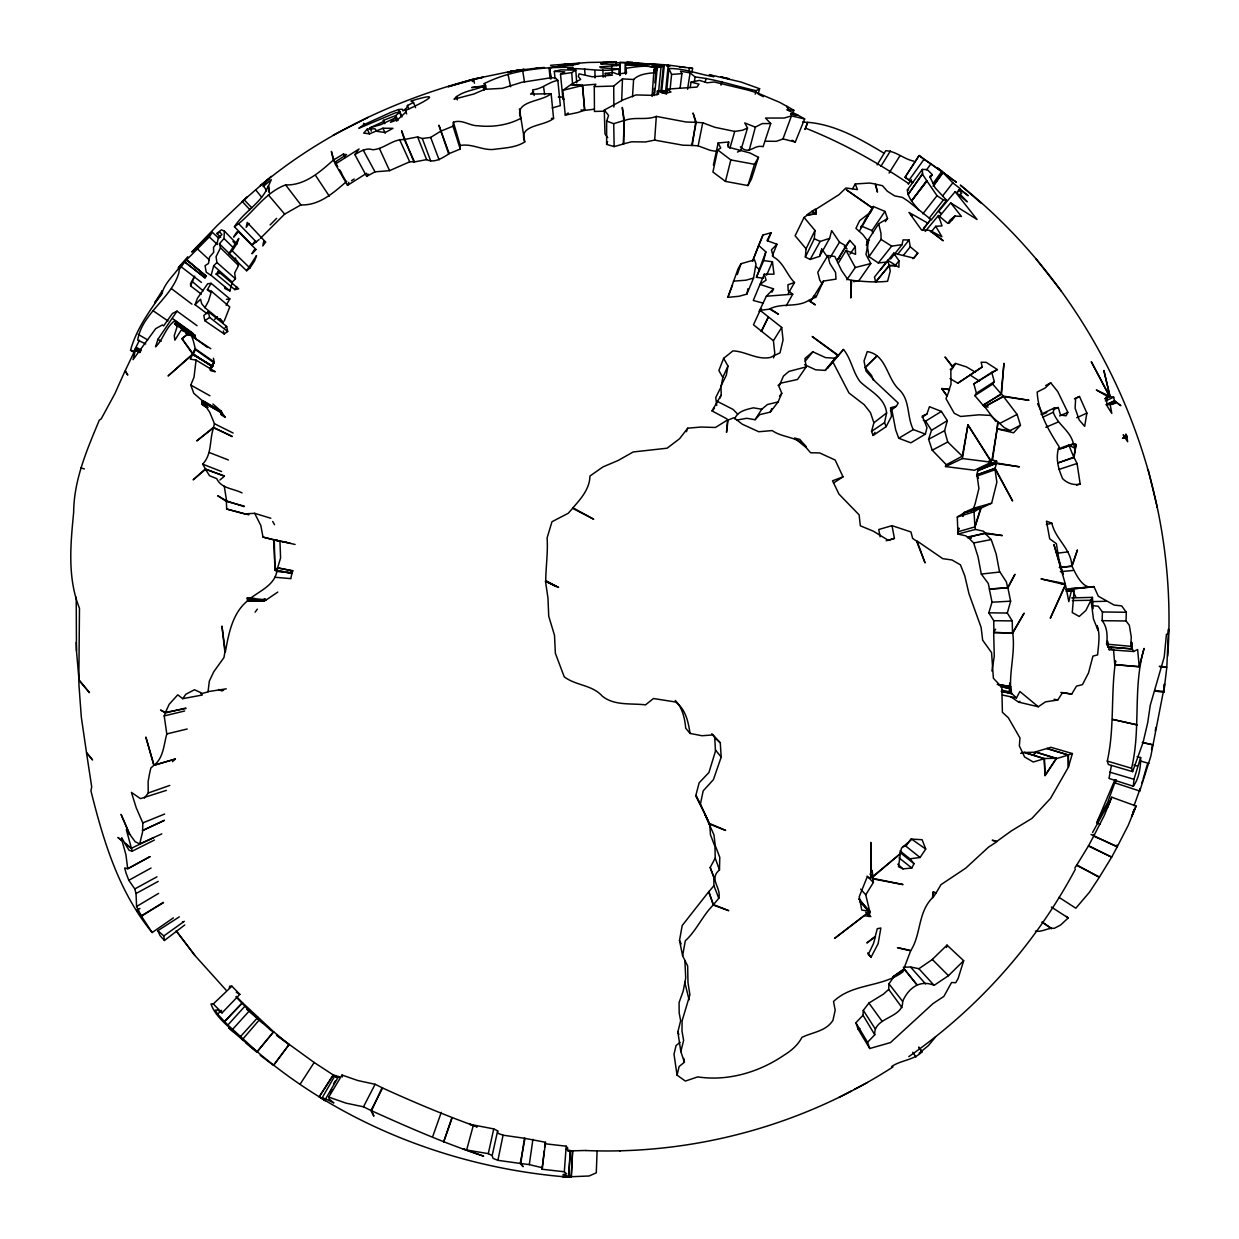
<?xml version="1.0" encoding="UTF-8"?>
<svg xmlns="http://www.w3.org/2000/svg" width="1239" height="1239" viewBox="0 0 1239 1239"><rect width="100%" height="100%" fill="white"/><g stroke="black" fill="none" stroke-linecap="round" stroke-linejoin="round"><path stroke-width="1.5" d="M717.381 151.53L710.303 150.368L698.146 145.846L691.672 145.397L696.256 122.336L693.05 113.012L695.652 122.289L692.276 145.443L682.921 145.195L654.657 140.115L645.488 141.958L631.658 141.788L623.248 143.91L624.363 120.57L622.272 107.421L623.837 120.57L623.79 143.894L614.157 146.605L606.614 144.39L606.661 121.066L608.612 115.444L604.276 110.101L623.078 99.894L636.025 94.923L652.984 95.372L658.652 94.164L657.413 90.989L665.235 93.328L670.965 91.98L667.078 89.115L666.582 92.91M1033.589 754.876L1035.541 751.872L1047.203 748.387L1068.126 755.124L1068.39 767.173L1072.401 753.56L1068.452 754.907L1068.39 767.173L1050.517 798.396L1031.948 818.39L1011.21 831.013L997.054 841.235L992.238 840.243L996.837 841.73L988.412 847.228L965.785 868.105L940.974 884.661L936.219 892.746L933.184 892.111L932.409 897.81C917.805 912.493 921.212 934.051 910.866 950.483L897.485 947.68L910.634 950.855L903.696 969.161L892.591 977.044L903.835 969.487L902.952 971.794C882.075 987.638 853.222 982.837 833.506 1001.453L835.194 1010.219L832.964 1020.286C826.041 1031.39 812.676 1032.087 801.912 1037.368C797.978 1045.004 791.473 1050.595 784.256 1055.039C759.306 1072.153 727.866 1081.523 697.758 1076.892L685.322 1081.074L677.067 1075.142L674.001 1054.203L676.06 1045.577L679.994 1042.355M1115.58 660.991C1110.64 694.088 1114.697 728.114 1107.294 761.087L1108.332 764.478L1132.616 771.649L1143.086 742.455L1147.732 722.523L1150.257 705.27L1164.226 657.026L1166.441 634.306L1168.238 633.687L1168.516 629.133L1166.828 666.985L1159.456 666.35M1113.52 649.36L1114.79 664.77L1139.214 666.582L1144.077 648.431C1132.554 687.397 1141.15 728.78 1131.563 768.257L1132.616 771.649M460.227 145.536C471.61 143.244 481.723 150.244 493.122 149.485C503.746 147.89 515.439 147.968 524.747 141.927C517.685 124.473 543.766 126.657 553.585 118.433L551.138 93.699C541.056 102.264 513.457 100.514 520.876 118.34C507.928 125.17 492.564 127.4 478.13 125.774C469.581 126.006 462.333 119.068 453.412 122.212L460.227 145.536L460.258 149.036L448.626 153.822L438.885 125.17L449.215 153.621C442.664 157.88 434.409 163.502 426.619 159.614L417.605 136.94L404.905 139.372L401.591 130.776L404.332 139.604L414.476 161.782L409.722 161.798L389.573 170.657L374.999 171.834L366.651 176.387L354.85 154.596L359.078 148.974L335.351 164.044L347.509 185.37L366.605 173.29M1137.139 756.673L1140.639 757.54C1140.747 767.375 1138.997 778.247 1133.329 786.238L1108.998 778.448L1111.429 765.532M185.85 708.011L165.437 712.936L160.528 710.055L165.468 712.363L169.185 704.294L177.766 694.816L182.722 698.672L185.804 694.274L194.477 689.751L202.437 693.422L208.044 691.842L209.329 681.125L213.743 671.786L223.949 657.584L224.894 652.148L221.951 626.067L225.328 652.07C228.688 633.841 232.266 613.32 247.444 600.946L247.366 597.91L249.782 599.242L266.153 599.537L264.31 599.072L264.279 601.147L247.893 600.869L247.366 597.91L254.893 598.422M894.248 976.317L888.936 983.812L888.688 989.403L883.484 994.112L868.911 1003.063L863.196 1010.482L863.025 1015.237L874.749 1034.782L867.579 1042.309L869.732 1048.504L890.454 1042.603L932.982 1003.605L943.886 996.373L951.567 982.496L955.703 982.728L958.119 978.531L963.663 960.705L947.014 945.125L931.991 959.729L918.904 968.712L910.588 966.993L903.324 967.241M1092.519 605.623L1098.203 606.258L1102.416 611.973L1102.137 620.677C1107.325 627.058 1107.697 636.288 1106.566 644.141L1107.991 646.866L1132.136 649.019L1130.696 646.309L1131.284 637.109L1129.318 625.246L1126.034 620.971L1126.313 612.267L1121.682 605.902L1114.109 605.05L1098.327 596.238L1093.929 586.589L1082.607 587.503M76.214 597.198L76.477 650.754L79.033 680.304M880.356 269.978L893.691 253.19L899.034 260.779L898.879 267.314L887.79 260.298L874.455 277.087L875.756 282.198L889.091 265.409L896.277 265.533L889.308 265.781L875.539 281.811M621.699 100.607L622.474 78.893L633.609 79.497C638.782 74.278 646.665 73.519 653.588 72.776L654.997 68.362L654.889 71.924L656.639 70.143C653.681 63.189 631.735 67.526 625.788 68.3L626.578 72.791L617.502 74.185L613.073 72.451L605.282 73.411L605.298 77.035M782.924 138.892L795.283 142.051L804.653 118.944L791.458 115.893L782.924 139.031L776.187 141.323L765.454 141.2M568.221 1176.477L571.458 1176.709L572.433 1150.845L586.047 1150.473M625.106 73.225L625.447 63.994L644.466 65.156C637.032 62.74 660.79 64.614 663.299 66.519L660.774 92.197M625.71 74.278L625.447 63.994M597.105 1150.83L596.284 1172.837L589.098 1175.997L571.458 1176.709M1167.711 656.066C1180.333 477.65 1100.062 296.601 960.349 185.107L981.133 203.103M1140.639 757.54L1133.964 779.285L1133.329 786.238M711.852 733.674L714.764 737.778L715.461 751.175L708.925 772.517L699.137 782.831L695.776 795.686L709.297 823.377L725.636 830.424L709.033 823.889L704.852 813.946L709.777 824.911L710.458 834.807L714.965 846.547L715.213 858.162L719.472 869.948C708.352 879.287 721.563 887.294 718.79 898.29L713.494 904.594L728.78 910.68L713.215 905.059L708.909 891.507L682.193 925.548L679.499 940.463L682.612 955.749L687.66 965.986L687.986 982.651L689.906 994.747L682.1 1020.843L681.992 1030.987L683.618 1040.435L680.831 1051.601L684.377 1062.226L679.127 1066.516L677.067 1075.142M918.703 210.258C914.32 204.017 907.691 198.147 907.366 189.877L922.343 169.402L927.252 169.604L932.317 174.668L930.179 177.626M1164.226 688.729L1164.474 683.928L1164.056 687.227M684.873 960.411L685.709 977.989L683.216 991.03L679.08 1002.537L679.158 1012.821L680.645 1020.766L677.857 1031.932L680.831 1051.601M874.749 1034.782C873.294 1016.77 903.572 1018.427 902.642 1001.391C908.357 988.149 919.942 979.321 934.113 985.346L948.485 975.682L963.663 960.705M632.51 96.843L633.609 79.497M567.663 1150.954L570.389 1151.155L568.716 1177.019L562.103 1176.461L568.562 1176.787L570.234 1150.923M564.984 1176.4L571.102 1176.709L572.774 1150.845L568.98 1150.566M652.07 96.441L654.006 69.384M654.177 73.225L654.409 69.539M654.626 72.9L654.873 69.214M655.741 73.426L655.989 69.74M654.657 140.115L656.314 116.404L686.298 122.041L695.652 122.289M568.763 1177.05L563.048 1174.479L566.75 1173.937L564.318 1171.769L566.192 1146.199L545.021 1143.752L544.602 1147.391M995.784 421.368L984.525 406.5L1003.544 396.635L1028.974 400.29L1003.404 396.093L1001.515 394.188L1003.946 363.337L1001.112 393.894L983.208 405.416L974.845 395.644L976.425 393.181L994.328 381.643L991.727 372.35L997.364 369.578L986.244 362.361L981.102 362.206L982.264 366.93L957.855 383.207L950.019 378.576M1065.943 591.142L1074.105 591.018L1072.262 612.546L1079.2 616.464L1085.844 610.502L1092.426 597.368L1071.72 597.91M838.385 263.024L846.051 250.479L855.56 254.336L855.282 246.484L849.815 240.412L845.896 245.926L839.515 242.163L831.663 230.624L829.619 238.337L819.583 256.349L810.136 259.462L805.365 257.062L806.047 248.791L814.983 230.469L804.065 217.429L807.178 215.245L816.052 213.82L815.897 209.267L839.035 194.647L845.912 187.972L857.465 189.613L855.251 183.961L869.577 183.047L875.137 183.976L877.475 192.122L875.71 184.208L882.447 185.695L887.372 191.255L894.604 195.855L902.441 197.404L907.97 201.074L930.814 219.365L922.436 230.377M805.365 257.062L814.302 238.74L814.983 230.469M166.32 790.389L140.456 798.644L131.427 792.402L136.259 807.874L142.81 822.897L142.609 831.787L139.713 843.914L135.159 841.715L129.77 834.358L121.05 814.364L129.584 834.405L126.316 829.696L132.232 851.162L154.426 840.042M1086.882 413.083L1084.683 426.324L1079.215 420.021L1075.111 408.189L1075.622 398.493L1078.441 396.929L1079.494 396.495L1086.882 413.083L1076.737 417.76M219.938 479.989L224.352 476.287L205.395 468.884L202.638 464.145C212.365 454.063 209.174 440 213.588 427.811L232.049 436.159M220.712 237.408L216.825 233.521L221.316 229.835L224.367 231.043L223.996 238.538L219.411 243.789L220.511 247.785L238.492 265.456L234.651 272.998L235.487 278.821L232.266 282.105L229.896 290.933L224.817 288.517L224.6 286.627M192.06 264.418L186.423 259.648L206.371 276.328L186.423 259.648L179.237 269.575L178.912 272.657C171.648 298.274 141.912 313.188 137.684 340.136L145.737 343.931M460.258 149.036L452.994 126.177L453.412 122.212M985.206 532.909L983.456 531.206L975.465 529.409L974.938 526.869L980.792 507.758L964.05 512.977L957.282 517.019L957.964 534.071L965.955 535.883L967.721 537.587L985.206 532.909L1002.336 535.558L985.222 533.56L967.69 536.936L973.684 542.961L978.051 556.838L981.303 574.06L988.257 583.43L989.558 589.222L1007.648 587.627L1014.973 574.307L1007.911 587.921L989.311 588.928L992.021 602.2L988.799 612.809L993.709 620.693L993.957 632.649L1012.48 632.866L1024.142 613.15L1012.743 633.206C1015.206 651.265 1009.924 668.921 1010.575 686.809L1009.553 688.636L1000.353 686.468L1009.289 688.295L1009.429 686.902L1010.575 686.809L1011.644 693.437L1016.46 697.929L1019.898 691.517L1038.313 706.757L1045.484 701.863L1057.781 700.004L1062.597 692.586L1071.704 694.103L1076.49 686.127L1082.452 684.64L1088.539 672.87L1092.937 656.097L1097.63 654.889C1098.296 645.411 1100.588 634.833 1097.073 625.695L1097.924 630.047L1093.433 618.881L1091.048 600.249L1072.416 600.574M654.269 88.372L654.161 95.558M654.812 82.858L656.252 68.191M658.482 92.848L661.007 67.169L657.274 67.495L654.75 93.173L653.077 92.863M666.365 94.21L668.89 68.517C684.609 68.3 698.486 74.294 713.71 76.694L709.266 74.634L740.876 81.975L759.615 88.712L758.144 94.025M670.16 88.945L671.584 74.433L668.89 68.517M668.239 65.047L664.367 64.722L661.796 90.524L665.668 90.834L668.239 65.047L692.57 68.362L691.982 72.017M719.472 869.948L719.782 857.357L715.259 845.602L713.958 834.854L709.033 823.889M657.026 94.753L657.413 90.989M564.318 1171.769L542.093 1169.26L544.184 1151.046M542.093 1169.26L545.501 1142.281L524.422 1138.269L520.798 1163.514L523.183 1166.704L520.21 1163.436L497.892 1160.339L493.06 1158.372L492.162 1155.615L497.629 1130.866L493.742 1128.899L469.705 1124.284L476.907 1126.84M1009.289 688.295L1010.575 686.809L1009.522 686.298L1009.723 682.968L1011.241 693.639L1009.196 691.796L1009.553 688.636M1154.733 690.464L1163.917 691.548L1164.257 688.621L1163.762 692.322L1154.609 690.959M210.258 370.538L212.519 365.97L192.587 354.571L190.31 359.14L196.072 360.1L194.012 377.245L190.791 385.05L193.764 393.29L202.329 400.724L221.487 411.456L220.743 414.182L225.111 417.388L222.122 412.897L203.893 402.845L201.802 404.162L206.665 407.724L209.747 412.308L214.455 423.707L213.495 427.331L196.753 440.914L213.588 427.811M728.671 142.005L728.176 147.116L750.091 153.017L758.469 157.338L751.423 179.113L747.938 185.571L725.45 181.39L712.921 172.035L717.675 149.919L720.742 148.03L718.155 142.965L728.671 142.005L727.804 145.753M1163.917 691.548L1166.797 667.418L1159.441 666.536M680.087 88.232L681.915 73.659L680.49 71.212L690.092 72.884L695.141 76.988C716.049 79.203 735.734 86.219 756.208 90.695L759.615 88.712M688.946 71.273L689.411 67.603M203.893 402.845L206.882 407.337L201.802 404.162L202.731 400.584L221.084 411.58L220.743 414.182L225.328 417.016M229.354 988.149L229.618 986.182L231.91 986.198L239.839 994.359L222.075 1012.867L217.692 1010.002L215.276 1010.126L217.568 1014.152L227.883 1025.009L256.814 1051.415C342.398 1124.439 452.297 1167.153 564.008 1176.771M860.656 889.122L865.751 894.837L869.701 911.3L834.606 938.372L864.342 915.652L869.344 916.488L869.701 911.3L858.89 899.127M542.574 1167.788L529.301 1164.614L532.909 1139.369M1163.762 692.322L1164.025 690.479M989.14 461.481L992.454 460.041L998.169 422.003L1004.101 427.517L1010.59 430.769L997.085 428.864L997.751 421.725L990.457 415.406L979.089 414.817L960.597 416.474L954.247 413.284L945.976 398.617L946.968 396.077L941.702 388.566L949.322 389.185L951.01 384.276L950.824 370.631L952.946 367.503L945.016 356.987L953.194 367.286L950.205 369.392M208.121 407.507L201.802 404.162L202.329 400.724M1076.521 485.069L1080.176 484.062L1077.063 463.479L1074.058 457.532L1076.056 444.507L1073.361 443.593L1062.907 448.053M687.552 89.208L690.092 72.884M690.216 87.489L691.052 82.13L699.57 80.396L707.128 82.781L714.299 82.006L747.071 89.874L757.014 92.755L779.656 102.341L786.61 106.182L788.593 109.899L793.812 110.302L792.557 113.678M1163.793 689.333L1150.783 756.379L1139.756 791.04L1115.177 782.971L1115.611 780.477L1107.728 802.222L1096.577 822.851L1099.938 824.276M991.897 671.027L994.267 656.36L993.678 632.324L995.552 629.164M235.302 260.066L235.658 257.96M988.536 461.45L992.021 459.762L997.085 428.864L1013.579 432.814L1020.471 425.225L1017.111 414.415L1003.544 396.635M922.141 417.28L926.911 413.996L929.467 406.702L941.408 411.425L947.308 420.625L931.527 430.32L928.6 439.256L932.208 450.191L946.317 464.733L962.3 456.184L967.938 424.9L991.432 462.224L974.52 470.247L945.496 466.561L945.853 464.47M945.496 466.561L962.409 458.538L967.938 424.9L989.915 459.266L992.021 459.762M1139.756 791.04L1140.19 788.562L1134.041 805.675M721.175 386.614L722.802 377.43L727.959 366.016L723.622 358.35L732.915 350.885C745.893 351.365 756.89 360.177 770.348 357.452L780.012 352.836L783.063 339.935L781.701 327.437L760.127 310.339L753.482 324.788L773.415 340.725L774.778 353.223L773.523 357.916M727.959 366.016L726.333 375.2L720.912 386.119L721.268 394.916L719.751 398.416M682.612 955.749L685.306 940.835C696.566 930.458 702.42 915.822 713.215 905.059M1057.889 463.076L1073.779 457.206L1076.056 444.507L1073.485 444.151L1059.376 449.37M694.15 82.363L695.141 76.988M705.254 82.006L705.92 78.413M767.746 240.939L771.076 232.715L762.945 235.038L758.64 245.399L765.857 251.889L763.704 260.577L756.44 277.304L763.425 278.264M520.21 1163.436L525.011 1138.347L503.065 1135.187L497.861 1133.282L497.629 1130.866M1151.527 749.518L1152.193 746.172M698.146 145.846L702.73 122.785L696.256 122.336M746.854 294.123L753.529 278.094L756.007 264.077L754.551 259.849L741.015 263.721L738.041 268.848L727.866 297.375L739.156 296.245L746.854 294.123L747.938 288.733M833.104 362.438L848.963 392.964L864.28 404.766L870.49 412.711L873.882 422.778L871.544 431.373L873.154 435.416L886.148 426.665L884.538 422.623L886.628 412.943C884.847 397.487 870.212 391.307 860.269 381.844C852.633 372.041 851.456 359.093 843.48 349.46L827.621 368.045L843.48 349.46M1073.361 443.593C1070.45 430.46 1057.285 424.59 1053.289 412.231L1054.141 408.08L1058.292 407.523L1060.538 415.08L1066.082 415.777L1067.832 412.355L1057.75 391.601L1050.749 382.805L1045.67 385.577M229.896 290.933L211.141 275.352L213.681 265.796L216.902 262.513L216.066 256.705L220.511 247.785M291.01 577.653L291.97 572.976L287.169 572.108M497.892 1160.339L503.065 1135.187M947.308 420.625L944.598 430.707L947.742 441.998L962.3 456.184M1155.228 730.886L1155.956 727.386M713.401 165.066L718.155 142.965M890.593 259.013L902.038 244.656L903.076 239.87L909.07 239.994L910.262 246.793L917.82 253.128L914.01 258.161L893.691 253.19M721.005 85.15L721.795 81.588M872.86 233.226L871.946 230.547L861.384 226.071L860.764 227.589L872.705 208.013L846.283 189.722L872.519 208.183L870.986 211.884L859.587 220.712L855.932 228.348L862.933 234.682L868.431 241.915L865.953 254.351L870.785 263.566L859.092 280.417L853.779 281.702M492.162 1155.615L488.29 1153.648L493.742 1128.899M888.301 261.878L878.312 262.947L868.973 256.69L867.021 243.851M996.667 461.171L978.407 469.023L978.005 470.805L996.264 462.952L996.667 461.171L992.454 460.041M1071.363 590.941L1068.823 601.612L1065.555 585.087L1050.285 618.292L1065.308 584.746L1041.008 578.907L1065.23 583.677L1053.94 544.602L1063.062 574.447L1058.911 559.378L1056.387 543.704L1049.696 538.826L1046.459 521.139L1051.896 523.261C1055.334 539.213 1071.301 548.923 1071.812 566.006L1059.438 567.57M946.457 947.525L947.014 945.125M869.701 911.3L869.282 913.035L869.701 911.3L861.755 910.076L859.246 896.742L867.068 877.243L870.738 877.878L870.816 842.381L871.249 871.606L872.086 870.336L872.876 876.407L900.381 853.625L901.45 848.188L912.059 839.128L922.095 839.717L925.719 849.056L920.081 857.496L909.906 858.797L899.994 850.883M891.631 408.808L895.72 430.01L898.755 438.25L910.82 442.819L925.378 434.13L926.973 427.625L922.265 416.056L926.911 413.996M725.45 181.39L730.824 159.939L717.675 149.919M1114.79 664.77L1115.689 661.239M978.5 478.3L976.688 474.971L977.927 470.201L996.357 463.541L1019.387 466.809L996.264 462.952M962.61 516.183L963.679 512.714L973.591 508.253L975.124 503.855L978.918 488.491L976.936 474.785L994.871 468.512L1012.604 500.99L995.118 468.311L996.357 463.541M1147.19 764.757L1143.132 779.037M749.208 150.306L755.341 127.137L762.217 123.59L770.735 123.559L763.1 146.698C753.513 144.173 749.75 155.618 740.38 146.806M819.583 256.349L821.209 250.185M477.015 1126.809C444.77 1115.27 413.268 1101.967 382.046 1087.749L371.53 1110.748C408.405 1127.366 445.173 1143.52 483.597 1156.157L463.045 1148.816L466.638 1150.009L473.298 1125.477M1007.911 587.921L1010.621 601.178L1007.322 613.042L1012.248 620.909L1012.48 632.866M963.679 512.714L981.164 508.036L991.634 503.204L996.868 482.219L994.871 468.512M277.056 570.916L277.877 568.082L292.605 570.652L291.8 573.471L274.996 570.25L273.757 539.91L263.009 537.091L260.794 525.429L254.645 513.318L244.61 513.875L226.66 509.028L226.396 501.408L217.723 495.739L226.613 500.928L244.083 506.627M729.895 148.169L734.712 131.427L742.579 130.234L747.52 128.004L744.747 122.94L755.341 127.137M190.651 285.946L194.631 276.142L190.512 283.607L190.651 285.946L201.353 294.154M755.201 94.179L756.208 90.695M140.58 351.164L135.856 348.407L133.038 359.651L155.742 328.614L162.417 324.928L163.625 325.919L172.407 313.498L177.022 311.159L197.078 325.687M737.453 152.072L740.752 150.569L747.52 128.004M277.877 568.082L274.996 570.25L277.66 567.694L280.587 557.984L279.937 541.118L274.268 539.817L274.996 570.25L276.886 571.411L291.97 572.976M747.938 185.571L754.474 164.291L758.469 157.338M957.824 531.825L958.893 528.341L957.824 531.825L974.938 526.869L981.164 508.036M276.886 571.411C274.253 585.397 259.865 590.802 249.937 598.685L247.366 597.91M218.978 238.461L212.21 232.173L209.314 236.974L186.64 259.787M756.44 277.304L765.857 251.889M135.856 348.407L125.263 370.585L127.787 375.061L125 371.034L114.933 393.568L101.242 418.813L99.321 420.129C87.055 449.633 73.86 479.772 73.659 512.327C70.561 544.293 67.262 577.777 79.482 608.287L78.847 679.607L89.471 692.678L78.831 680.18L79.017 685.926L81.325 717.211L86.451 752.305L92.538 759.941L86.513 752.863L91.717 786.951L90.912 790.73C103.41 840.94 118.665 891.786 152.149 932.549L173.367 917.882M545.021 1143.752L545.501 1142.281M962.92 516.4L964.05 512.977M1093.929 586.589C1082.762 590.275 1075.808 573.843 1072.045 566.3L1077.45 549.946L1071.812 566.006M732.497 285.094L727.866 297.375M165.437 712.936L164.198 715.925L166.8 733.922C163.796 744.67 163.594 757.741 154.07 765.253L145.846 737.066L153.806 765.33L150.848 768.025L149.687 773.028L148.138 781.422L148.215 793.022L144.344 798.133M210.258 292.094L207.378 289.694L211.466 291.289L208.477 301.154L204.946 307.737L223.361 322.636L220.093 318.578M737.313 274.547L741.015 263.721M451.848 1117.888L443.639 1142.002L452.096 1117.934M1115.177 782.971L1116.277 779.796M606.614 144.39L607.59 141.571M177.022 311.159L157.957 339.223L155.556 346.843C163.517 339.269 165.515 327.39 174.9 320.622L194.957 335.15L195.282 337.364L174.56 323.844L175.706 322.682L174.9 320.622M432.86 1136.163L441.285 1112.359M207.13 313.73L195.081 304.701L197.481 298.196L207.687 283.762L211.095 283.313L229.85 298.893L226.133 305.274M133.704 352.108L130.544 350.281C136.244 329.202 149.516 310.989 162.061 293.333C164.772 282.275 175.024 274.655 180.677 265.131L178.292 267.701L187.786 256.736M1141.831 782.785L1142.575 780.88M130.544 350.281L133.982 351.21L139.434 340.245M1111.739 797.204L1104.336 815.37L1093.665 836.201L1117.377 846.5L1128.171 825.437L1136.086 806.062L1111.739 797.204L1107.418 807.518L1110.144 800.673L1092.566 832.5M752.553 261.119L758.64 245.399M752.491 261.336L762.945 235.038M686.391 431.699L687.738 428.198L701.057 427.037L715.476 427.47L727.541 419.913L726.519 432.38L728.067 420.006L733.968 417.744L742.316 424.218L758.764 431.745L772.176 430.583C783.094 438.172 797.405 436.236 806.434 447.078L799.759 439.38L794.462 438.033L806.109 447.542L810.585 452.746L819.691 452.947L835.163 460.025L843.016 476.829L833.568 482.962M723.622 358.35L718.868 370.507L722.802 377.43M213.433 358.241L214.161 361.958L212.039 366.729L214.161 361.958L195.158 348.717L193.299 353.425L195.53 349.692L193.454 341.345L191.518 335.506L188.22 333.833L181.978 338.696L192.618 354.06L212.566 366.341L192.618 354.06L168.07 375.975L192.587 354.571M415.545 107.669L413.563 102.512L407.461 105.454L406.655 107.963L402.985 110.86L402.272 109.218L398.555 109.543L391.013 112.284L364.018 124.643L363.739 123.265L363.492 124.891L358.845 128.298L395.349 112.888L399.996 111.866L401.963 116.946M214.161 361.958L212.225 366.806L192.959 353.611L181.978 338.696L188.251 333.415L207.471 347.431M1132.88 812.319L1134.707 808.742L1131.579 816.718L1136.086 806.062M772.331 255.776L776.992 244.269L767.018 240.629L771.076 232.715M872.705 208.013L873.325 206.479L884.987 211.42L887.558 218.56L885.312 221.626M763.704 260.577L772.439 261.785L774.019 274.129L764.262 274.222L753.281 300.458L763.286 303.168M859.401 231.12L872.519 208.183M736.926 420.052L746.823 418.286L755.078 419.727L759.662 414.647L770.255 412.122L771.727 408.638M770.255 412.122L778.092 401.963L781.794 393.243L778.959 386.429L783.42 376.145L788.887 371.421L806.186 366.899L804.916 358.505L812.815 351.783L825.546 357.622L835.086 358.195L837.734 355.469L812.195 336.497L837.998 355.066M335.351 164.044L336.667 160.993L346.564 154.643L343.28 154.147L333.849 159.785L337.643 166.522M347.509 185.37L348.825 182.334M555.026 78.723L554.329 71.413L560.895 69.849L575.794 70.143L571.721 72.605L560.508 74.294L563.002 99.523L564.365 99.321M766.616 275.166L772.439 261.785M195.158 348.717L192.959 353.611M714.485 879.194L710.179 867.486L715.213 858.162M726.999 418.921L711.976 410.883L721.268 394.916M764.262 274.222L766.105 280.122L759.956 284.412L773.523 288.842L766.352 296.229L759.151 311.438L761.551 308.96M771.928 292.218L773.523 288.842M1097.336 821.256L1114.976 779.594M761.443 331.402L768.18 317.354L761.288 331.371M163.486 902.751L141.246 915.807L136.584 906.468L136.027 893.52L134.788 888.936L128.81 880.294L126.068 873.108L124.674 867.966L127.71 868.756L149.95 856.722M804.065 217.429L795.128 235.751L806.047 248.791M720.401 388.163L715.755 397.533L716.731 405.401M1117.377 846.5L1117.005 845.044L1117.144 846.996L1111.677 857.14L1099.504 876.98L1076.583 865.318L1088.415 846.02L1093.898 835.721L1093.572 834.42L1093.665 836.201M870.552 876.391L873.077 878.916L903.045 884.569L873.294 878.436L873.108 876.763L900.381 853.625L898.507 866.711L903.014 868.88L911.796 868.028L914.026 863.66L909.906 858.797M375.107 1084.28L357.854 1080.547L342.026 1075.049L328.738 1097.088L345.944 1103.113L363.476 1106.814L375.107 1084.28L382.619 1087.981L370.972 1110.516L373.884 1116.169L371.53 1110.748M871.063 957.205L878.141 943.638L880.852 927.996L877.274 928.692L875.292 936.312L866.897 942.956L875.462 936.576L873.48 943.607L868.291 954.386L871.063 957.205L867.687 952.961M886.148 426.665L891.538 416.273L890.547 407.739L896.37 406.206L898.213 403.062L875.586 381.844L865.999 371.019L864.017 361.029L867.269 351.582C886.179 354.679 886.706 377.245 898.229 388.736C910.572 399.438 906.483 416.242 913.298 429.561L925.378 434.13M224.244 320.994L229.773 306.978L211.466 291.289M810.956 300.876L823.424 281.083L836.031 279.116L835.535 272.363L829.789 263.303L827.853 255.513L834.838 256.504L841.56 270.52L847.755 279.441L851.023 280.107L850.744 297.964L851.58 280.293C863.537 281.547 875.601 282.647 887.589 281.268L890.237 271.217L889.308 265.781M823.424 281.083L816.083 297.159L808.757 300.21L815.37 304.871L808.494 300.566C796.662 307.799 782.072 302.734 770.1 308.743L778.464 314.241L769.822 309.115L760.127 310.339M877.104 164.88L885.73 150.724C895.828 151.05 903.881 159.165 913.855 161.163M810.136 259.462L820.187 241.45L829.619 238.337M675.27 700.438C682.426 707.717 684.811 718.326 685.709 728.222L690.015 733.426L701.94 735.734L713.091 734.928L720.262 742.765L721.206 757.044L713.432 779.625L703.194 790.854L700.438 803.925L709.297 823.377M852.618 188.638L855.251 183.961M786.238 305.77L792.743 294.17L788.174 290.654L787.911 284.784L794.509 282.523C786.579 274.64 783.714 262.529 773.244 256.783L771.463 249.813L776.992 244.269M788.267 293.473L794.509 282.523M1075.328 869.313C1035.587 943.731 978.113 1008.469 908.822 1056.604M336.342 1076.505L337.504 1077.589L333.245 1074.987L319.275 1096.794L325.191 1100.619L322.125 1097.893L335.072 1075.467L339.625 1077.016M322.125 1097.893L325.656 1098.869L338.603 1076.443M207.378 289.694L211.095 283.313M366.651 176.387L368.076 173.987M865.751 894.837L873.387 882.4L873.077 878.916M329.915 1092.659L331.804 1089.468M873.154 435.416L874.982 432.349M619.5 74.541L619.903 64.629L600.652 63.839L606.676 62.957L602.82 62.585L616.232 61.965L616.341 65.667M827.853 255.513L817.786 272.27L819.722 280.045L822.464 284.335M829.944 257.851L839.515 242.163M837.285 260.051L845.896 245.926M864.373 221.162L873.325 206.479M837.332 260.422L849.815 240.412M880.96 166.227L890.454 150.895M251.92 253.654L254.274 249.875L255.977 249.504L238.477 231.693L236.773 232.065L233.629 237.098L238.477 231.693M773.415 340.725L781.701 327.437M1074.802 868.105L1076.83 864.868L1099.241 877.429L1089.484 892.204L1075.824 908.218L1058.989 897.33M889.075 173.057L899.746 156.114M734.696 418.875C737.732 411.054 746.265 409.505 753.482 407.817L761.737 409.257L767.483 404.487L778.092 401.963M755.078 419.727L761.737 409.257M974.845 395.644L992.733 384.121L994.328 381.643M333.508 1083.815L335.506 1080.702M300.101 1084.249L314.164 1062.473L276.483 1035.154L289.028 1044.585L273.54 1065.339L260.252 1055.334M946.581 175.984L956.462 182.179L919.106 155.525L905.043 177.285L912.384 182.582M314.164 1062.473L333.291 1075.003L319.228 1096.778L325.191 1100.619M1056.278 758.253L1044.462 758.531L1023.925 752.491L1035.727 752.212L1056.278 758.253L1045.05 775.568L1044.105 758.748L1024.281 752.274L1020.673 753.374M228.89 253.592L232.22 250.867L236.928 243.649L238.786 238.446L228.89 253.592L246.607 270.752L249.937 268.011L254.645 260.794L256.504 255.59L246.607 270.752M887.558 218.56L878.699 223.763L866.65 242.271L869.437 240.118M216.113 274.067L218.451 271.527L220.403 273.184L216.113 274.067L234.868 289.647L238.709 288.857L217.987 271.217M234.868 289.647L236.742 286.813M953.194 367.286L955.734 363.461L966.497 366.914L975.263 372.118M605.05 111.154L594.441 111.448L594.286 86.622L595.866 84.237L582.671 85.367L571.102 84.5L580.673 79.42L578.257 76.431L579.078 73.844L592.288 76.787L612.391 75.176L605.282 73.411M266.633 190.868L263.102 185.122L269.157 178.633L260.376 185.711C321.954 134.215 396.341 99.368 473.716 79.079L483.148 77.252L473.654 79.621L472.353 81.557L473.081 79.761L448.162 86.73L473.716 79.079L512.729 70.979L536.859 68.13M1033.744 755.155L1035.727 752.212M1068.126 755.124L1056.464 758.609L1045.05 775.568L1044.462 758.531M919.106 155.525L905.043 177.285L908.915 179.779M871.946 230.547L884.987 211.42M806.186 366.899L797.529 379.475L780.787 383.145L778.061 385.499M846.795 279.782L855.297 267.516L870.785 263.566M922.559 173.801L908.079 194.554L922.559 173.801L922.343 169.402M849.969 254.134L855.282 246.484M908.311 184.255L911.455 179.763M866.231 245.059L868.431 241.915M868.973 256.69L881.068 239.406L880.96 233.242L878.699 223.763M204.962 277.97L184.843 261.878L186.423 259.648M926.586 169.851L930.892 163.827L950.747 178.091L942.956 172.515L933.277 186.067L942.956 172.515L952.837 182.845L960.225 188.653L956.818 193.005M933.075 183.558L941.671 171.493M908.868 180.414L923.953 159.413L919.601 155.851M249.024 223.469L246.22 227.31L247.211 222.416L265.595 242.085L262.792 245.942L263.783 241.032L265.595 242.085M273.509 1065.323L289.074 1044.601L273.587 1031.715L257.17 1051.725L273.695 1031.793L242.441 1002.707L224.631 1021.463L242.534 1002.769L236.339 996.404M259.075 239.545L252.106 245.074L234.434 226.783C243.804 211.575 261.971 202.902 268.197 185.912L269.359 192.649L268.677 185.54L271.31 179.624L263.102 186.609M252.106 245.074L254.893 241.357M255.095 612.159L257.371 609.154M911.532 200.981L926.772 180.755L922.343 173.987M902.519 846.624L905.91 846.191L911.083 838.757L925.719 849.056M779.548 396.155L781.794 393.243M687.738 428.198L679.561 438.73L667.093 448.208L633.191 451.972L618.153 460.474L602.944 466.917L589.934 476.039C589.795 488.739 580.905 498.759 572.914 507.804L593.698 519.218L572.635 508.315L568.283 513.24L551.975 521.743L547.096 537.958C548.087 552.191 545.872 566.579 545.733 580.735L555.862 586.543M926.973 181.08L911.532 200.919L926.772 180.755L937.025 195.7L943.39 199.99L946.627 200.331L931.248 220.015M922.838 213.867L937.025 195.7M929.204 218.157L943.39 199.99M942.616 195.917L952.837 182.845M957.422 192.045L960.225 188.653M878.312 262.947L891.662 246.143L902.038 244.656M894.589 266.37L899.034 260.779M897.625 254.336L909.07 239.994M903.386 255.404L910.262 246.793M805.164 361.277L812.815 351.783M804.56 364.715L815.696 369.811L825.251 370.399L835.086 358.195M837.734 355.469L825.251 370.399M923.938 227.852L930.814 219.365M931.17 231.956L935.755 226.303L942.012 225.885L938.434 215.509L925.192 231.445M951.537 220.418L955.099 216.051L961.418 216.438L950.669 202.871L938.496 217.615M712.177 410.961L714.454 408.173M935.569 1036.919L928.383 1045.623L919.369 1053.026M483.984 89.951L483.148 86.42C473.546 90.617 461.249 90.989 454.032 99.197L473.902 93.994L484.712 89.316L502.43 88.325L521.604 82.363L551.494 77.67L555.676 78.15L557.844 80.411L560.338 105.64L552.191 107.917M949.074 223.299L955.099 216.051L950.251 219.892L947.881 223.438L938.434 215.509M194.817 337.597L195.328 336.977L175.644 323.069L174.56 323.844L195.328 336.977L196.273 339.486M710.179 867.486L713.834 876.964L713.927 885.684L708.631 891.987L713.494 904.594M940.602 213.418L938.651 211.265L955.161 191.689L967.241 201.787L960.086 194.229L961.619 193.377L958.924 189.908L959.683 189.164L968.217 195.731L959.698 189.087M276.607 218.358L270.117 224.925M242.829 1039.072L259.694 1019.449M622.474 78.893L613.723 86.064L594.286 86.622M184.843 261.878L186.253 260.236M912.911 258.719L917.82 253.128M252.338 253.561L255.977 249.504M227.883 1025.009L245.245 1005.851M232.498 1029.47L249.875 1010.312M240.583 1036.47L257.944 1017.312M869.732 1048.504L858.008 1028.959L855.87 1022.764L863.025 1015.237M613.584 62.569L607.218 62.167L614.172 61.965M291.8 573.471L290.638 572.635L292.605 570.652M367.333 129.042L363.724 133.131L369.594 133.827L382.928 128.221L392.995 128.329L385.19 132.542L376.842 131.319L374.983 128.794L367.333 129.042L369.532 134.029M195.081 304.701L200.563 299.249L201.678 303.679L204.946 307.737M865.302 367.487L877.135 355.717L865.085 367.58L871.544 375.448L873.449 380.358M214.657 319.368L217.383 316.673M234.434 226.783C252.617 214.208 264.062 192.85 285.62 184.921C304.732 185.618 319.956 172.02 333.306 160.11L331.386 151.437L333.849 159.785M1051.4 907.072L1068.235 917.944L1060.538 925.068L1054.327 928.305C1047.776 927.593 1042.092 932.425 1035.417 931.093M194.089 335.97L194.957 335.15M346.719 181.343C333.787 192.634 319.275 205.705 300.907 204.9L284.66 214.115L260.345 238.399M243.138 1040.528C232.483 1028.943 215.834 1018.675 211.002 1003.915L213.294 1003.931L231.91 986.198M217.568 1014.152L221.595 1010.343M249.798 209.623L242.255 201.477L271.171 176.403M242.255 201.477L247.289 197.016L217.243 225.483L191.782 252.028L212.21 232.173M396.697 121.221L395.226 117.906L390.486 122.336L397.951 119.471L406.082 111.882L405.354 110.519C417.435 105.346 449.881 89.177 410.883 101.056L413.563 102.512M222.122 412.897L220.743 414.182L222.184 413.361L221.084 411.58M1050.749 382.805L1045.081 388.039L1037.213 392.035C1038.065 412.169 1048.457 430.212 1059.144 446.768C1055.117 457.33 1058.245 468.667 1062.613 478.626C1067.135 483.256 1073.779 485.595 1080.176 484.062M371.375 131.164L369.903 127.834L383.687 121.453L383.347 120.369L395.83 115.537L399.996 111.866M172.469 761.706L175.411 758.996L153.806 765.33M1126.886 436.655L1127.66 441.765L1123.184 434.889L1126.127 437.073L1125.91 434.022L1126.886 436.655L1123.417 437.77M209.716 368.479L212.519 365.97M205.395 468.884L193.145 479.834L205.535 469.349L224.213 475.807M201.802 404.162L203.831 402.365L222.184 413.361M922.11 1051.57L918.626 1047.079L921.955 1051.865C913.793 1060.274 901.016 1060.026 891.569 1066.578M209.716 368.866L212.535 366.419M208.229 311.562L203.8 315.542L204.884 320.762L224.151 333.957L227.682 331.525L226.66 326.461L208.229 311.562L209.639 317.401L227.682 331.525M247.893 600.869L249.782 599.242M249.937 598.685L265.998 600.094L277.768 592.087M225.033 327.762L226.66 326.461M534.179 95.496L532.6 89.828C542.124 89.1 548.536 81.975 557.844 80.411M890.469 410.806L896.37 406.206M533.637 91.717L530.555 94.102L551.138 93.699M873.882 422.778L886.628 412.943M179.314 916.86L157.833 930.706L160.001 935.569L164.431 940.478L184.781 924.96M290.638 572.635L292.822 571.04L277.66 567.694M209.639 317.401L204.884 320.762M957.855 383.207L982.264 366.93M562.8 90.37L570.807 84.67L582.376 85.522L584.823 110.256L577.312 112.641L565.263 115.103L562.8 90.37L582.376 85.522M565.263 115.103L568.221 112.966M164.431 940.478L163.796 935.941L184.332 921.289M952.729 365.582L955.734 363.461M871.544 431.373L884.538 422.623M1010.652 696.69L1018.644 702.141L1019.883 701.336M417.605 136.94L422.282 138.505L430.661 137.421L440.774 131.179M976.425 393.181L973.839 383.889L991.727 372.35M973.839 383.889L997.364 369.578M139.961 908.466L136.817 910.402L141.478 916.225L163.254 902.333M560.508 74.294L564.752 71.877L554.329 71.413M892.994 1066.918C802.407 1125.477 693.53 1154.965 585.768 1150.535M932.317 174.668L929.761 176.418L935.073 187.739L946.627 200.331M351.427 180.724L354.199 179.005M923.287 420.176L925.626 421.136L941.408 411.425M898.755 438.25L913.298 429.561M957.282 517.019L974.009 511.8L980.792 507.758M136.584 906.468L158.623 893.396M1001.515 394.188L982.79 405.122L984.68 407.027L1003.404 396.093M354.85 154.596C360.162 151.483 366.388 147.426 372.784 149.749C384.105 149.083 392.825 138.814 404.332 139.604M149.904 856.629L127.71 868.756L125.944 854.802L122.165 841.126L117.922 837.471L122.041 840.615L121.701 837.796L124.52 842.644L131.241 848.328L153.559 837.703M134.788 888.936L156.966 876.809M136.027 893.52L158.22 881.394M128.81 880.294L151.065 868.028M843.016 476.829L832.546 480.794L838.958 494.082L859.123 514.866L860.331 525.801L873.464 531.237L888.44 540.405L894.419 538.376L892.003 525.661L878.761 529.502L880.139 536.766M928.6 439.256L944.598 430.707M932.208 450.191L947.742 441.998M838.88 1097.475L851.193 1091.063M854.399 1089.313L867.517 1082.468M368.076 117.349L333.183 135.175M999.687 423.459L1017.111 414.415M1009.382 430.986L1020.471 425.225M619.082 74.464L619.066 68.95C601.875 72.466 585.071 67.882 567.834 68.703L573.068 67.386C542.697 66.86 511.722 69.88 484.201 83.586L485.456 88.96M1105.002 398.679L1109.881 396.248L1103.872 370.538L1110.113 396.588L1113.66 397.192L1114.511 400.739L1120.861 405.695L1114.713 401.281L1106.272 404.704M1107.991 646.866L1107.418 641.028L1109.153 649.701L1111.848 648.369M1109.153 649.701L1133.577 651.513L1137.634 649.499L1139.214 666.582M1106.257 397.936L1109.881 396.248M919.307 1053.165L921.955 1051.865M1043.176 417.047L1053.289 412.231M1040.992 414.275L1054.141 408.08M164.276 820.357L142.392 830.626L164.384 820.419M395.226 117.906L380.993 124.566L369.903 127.834M1074.43 398.834L1079.494 396.495M1105.126 398.881L1110.113 396.588M1105.358 401.018L1113.66 397.192M1106.21 404.549L1114.511 400.739M139.713 843.914L161.782 833.893M1041.875 414.709L1046.8 412.541M1053.367 409.675L1058.292 407.523M1059.624 415.948L1067.832 412.355M1106.458 405.168L1115.054 403.155L1114.713 401.281M223.609 690.2L221.874 690.944L218.683 689.473M1045.84 427.285L1058.06 422.081M216.825 233.521L219.984 232.22L221.92 234.667L218.405 237.501L217.336 242.41L213.526 247.382L213.681 252.338L209.53 257.108L208.493 263.458L205.055 265.657L206.216 272.208L211.141 275.352M441.363 130.962L452.994 126.177M606.661 121.066L613.723 123.668L623.837 120.57M1111.677 404.518L1115.054 403.155M142.81 822.897L164.663 814.023M1066.949 589.392L1066.098 589.733L1088.26 587.286L1065.974 589.392M1058.23 448.967L1068.808 445.049L1075.111 448.363L1073.485 444.151M976.688 474.971L995.118 468.311M148.215 793.022L169.774 785.418M976.533 476.225L994.468 469.953M1122.457 438.234L1125.864 437.073M1057.75 462.921L1074.058 457.532M1058.927 469.457L1077.063 463.479M1123.85 437.382L1127.335 436.252M1123.355 437.863L1126.809 436.763M1044.105 758.748L1033.264 762.016L1024.622 756.983L1019.356 745.94L1019.96 737.964L1008.314 717.753L1002.397 712.301L1001.824 687.258L993.384 678.229L991.572 652.628L982.666 640.176L981.118 627.414L968.991 593.76L964.794 575.872L960.426 564.829L951.955 559.966L942.786 558.681L916.937 540.901L925.053 562.893L916.535 541.087L912.647 538.423L910.959 531.949L892.003 525.661M483.148 86.42L471.687 87.566L485.595 85.615L486.354 89.193M791.458 115.893L784.148 118.03L765.516 118.061L770.735 123.559M154.07 765.253L175.148 759.073M886.133 540.777L894.419 538.376M973.591 508.253L991.634 503.204M753.529 278.094L745.847 280.215L733.395 281.145M957.964 534.071L975.465 529.409M624.363 120.57C634.693 116.435 645.953 120.555 656.314 116.404M566.966 1148.398L567.88 1148.181L566.192 1146.199M426.619 159.614L413.919 162.03L404.905 139.372M164.198 715.925L184.611 711M166.8 733.922L187.213 728.997M619.454 65.357L599.753 66.86L600.992 67.804L619.066 68.95M1046.289 524.531L1051.896 523.261M858.008 1028.959L859.943 1028.525M569.832 64.97L573.394 64.273M973.684 542.961L991.215 539.584L996.171 554.019L999.424 571.225L1006.347 581.834L1007.648 587.627M182.722 698.672L202.298 695.017L200.935 693.701M165.468 712.363L185.804 708.569M888.688 989.403L902.007 1007.601M207.873 691.641L226.272 688.838M226.443 299.358L229.85 298.893M1057.502 553.213L1068.111 551.866M536.1 68.068L544.479 67.464M1061.467 584.096L1065.23 583.677M792.743 294.17L766.352 296.229M981.303 574.06L999.765 572.031M663.515 92.615L661.765 92.817L665.544 93.622M813.373 296.4L816.052 296.136M1059.391 567.508L1072.045 566.3M1060.367 571.69L1073.02 570.467M671.584 74.433L681.915 73.659M667.078 89.115L696.999 87.086L698.982 84.113L691.052 82.13M1076.954 587.952L1071.286 588.417L1073.036 591.653M593.946 109.249L584.529 110.41L582.671 85.367M550.519 65.295L588.277 62.461L616.232 61.965M992.021 602.2L1010.621 601.178M619.841 75.424L619.81 62.492L632.711 62.43L626.624 62.399L630.45 62.693M1066.887 591.297L1074.105 591.018M1091.373 601.643L1106.288 601.256M570.389 1151.155L566.254 1149.188M626.067 65.109L643.846 65.621L657.274 67.495M247.444 600.946L264.728 601.07M1109.494 396.341L1091.28 361.664L1109.571 396.217L1096.345 389.991L1108.316 396.883L1106.427 396.898L1107.046 405.85L1111.786 413.392L1110.005 403.635M1102.416 611.973L1126.313 612.267M988.799 612.809L1007.322 613.042M1102.137 620.677L1126.034 620.971M993.709 620.693L1012.248 620.909M551.463 118.402L553.585 118.433M558.309 97.014L562.878 97.091M907.366 189.877L908.636 189.908M615.024 62.616L619.392 62.724M619.546 1150.721L620.476 1150.752M632.2 62.771L662.323 64.877M993.678 632.324L1012.743 633.206M619.81 62.492L664.367 64.722M569.708 1150.69L572.774 1150.845M679.266 66.906L685.678 67.526M802.547 122.057L807.627 122.367L804.978 129.506L807.828 122.305C835.628 124.659 860.315 139.016 883.686 153.017M663.299 66.519L652.024 65.822L661.007 67.169M1107.836 647.037L1132.276 648.849L1133.577 651.513M580.967 109.977L584.823 110.256M568.871 1150.566L572.433 1150.845M568.051 1176.477L571.102 1176.709M564.612 1176.446L568.562 1176.787M274.919 577.266L290.995 578.659M1106.566 644.141L1130.696 646.309M641.477 63.886L632.184 62.91M1114.651 664.46L1139.353 666.892M666.443 65.946L669.943 66.317M667.263 92.042L659.644 90.617M967.721 537.587L971.376 538.005M962.409 458.538L991.432 462.224M520.798 1163.514L529.301 1164.614M488.29 1153.648L466.638 1150.009M690.619 68.083L692.57 68.362M1060.832 692.446L1071.704 694.103M280.215 571.04L283.685 571.582M997.194 684.408L1009.522 686.298L998.913 684.919M967.69 536.936L971.361 537.494M984.525 406.5L988.087 407.073M999.362 684.888L1010.575 686.809M754.474 164.291L730.824 159.939M273.757 539.91L289.941 543.085M1054.079 699.245L1057.781 700.004M1001.158 691.3L1011.644 693.437M1002.49 695.064L1016.46 697.929M282.569 541.551L286.255 542.31M274.268 539.817L295.099 544.463M211.064 370.771L215.307 371.731L196.072 360.1M734.712 131.427L714.888 127.307L702.73 122.785M1018.644 702.141L1038.313 706.757M1001.824 690.061L1009.196 691.796M1002.041 691.47L1011.241 693.639M245.214 513.953L248.9 514.835M263.009 537.091L279.611 541.087M950.669 202.871L977.029 219.473L955.161 191.689M226.396 501.408L244.3 506.132M226.66 509.028L244.563 513.751M132.232 851.162L129.104 850.31L124.659 843.155L131.241 848.328M80.829 467.924L84.36 468.9M1139.973 760.854L1148.847 763.456M1072.401 753.56L1050.811 747.256L1046.862 748.604L1068.452 754.907M1133.979 765.113L1137.448 766.136M1107.294 761.087L1131.563 768.257M1109.679 772.114L1133.964 779.285M254.645 513.318L270.83 518.258M1035.541 751.872L1056.464 758.609M205.535 469.349L209.515 475.714L216.763 478.657C221.038 488.553 233.644 488.522 242.07 492.921M209.437 452.576L228.394 459.979M202.638 464.145L221.595 471.548M1068.235 917.944L1066.159 916.364M690.015 733.426C688.388 721.965 685.554 708.94 675.503 702.002L653.464 698.517L645.534 704.852C631.1 703.133 614.343 705.889 602.371 696.21C592.01 684.625 576.212 685.848 564.241 676.85L555.366 653.294L554.514 635.359L548.722 616.186L547.979 598.096L545.485 581.261L555.986 586.31M806.45 128.515C842.396 142.872 876.422 161.736 908.435 183.449M814.302 238.74L820.187 241.45M545.485 581.261L558.603 587.425L545.733 580.735M1091.017 834.482L1094.331 836.031M1088.415 846.02L1111.677 857.14L1088.601 845.679M1093.898 835.721L1117.144 846.996M363.476 1106.814L370.972 1110.516M758.686 94.334L763.425 96.688M214.455 423.707L233.102 433.015M213.495 427.331L232.142 436.624M188.251 333.415L181.188 330.07L174.885 340.198L174.281 335.583L177.053 326.833L175.644 323.069M210.785 348.701L188.22 333.833M325.656 1098.869L333.864 1102.942L329.109 1098.947L328.738 1097.088M484.201 83.586L485.595 85.615M254.119 1049.232L251.502 1047.435L256.612 1051.896L228.75 1027.766L232.932 1031.684M716.947 401.188L733.023 409.397L737.701 414.105M804.653 118.944L798.179 115.335L790.528 113.957L797.854 115.072L786.858 109.791L788.593 109.899L787.121 106.322L793.812 110.302M792.031 140.255L795.283 142.051M190.791 385.05L209.949 395.783M239.839 994.359L236.293 992.269M135.206 349.491L139.945 352.17M928.166 223.314L908.946 212.427L921.413 229.819L929.126 230.299L943.22 240.753L930.613 230.764L941.934 236.773L935.755 226.303M881.068 239.406L891.662 246.143M138.21 334.391L147.658 339.904M136.646 347.493L141.37 350.25M135.794 348.608L140.518 351.365M135.283 349.274L140.007 352.031M264.31 599.072L265.998 600.094M923.953 159.413L930.892 163.827M333.245 1074.987L337.132 1077.496M333.291 1075.003L337.147 1077.512M969.936 374.921L979.476 381.116M157.957 339.223L161.147 341.314M910.309 180.724L913.097 182.613M152.908 310.617L168.008 320.994M192.788 333.105L172.686 318.671M185.726 333.291L188.762 335.428M195.53 349.692L214.27 362.996M175.706 322.682L195.282 337.364M171.524 288.702L191.968 304.175M212.922 404.022L221.487 411.456M184.657 262.018L205.147 277.799L206.154 276.343L194.879 266.803M180.94 266.617L201.43 282.399M905.91 846.191L920.081 857.496M899.87 852.37L914.026 863.66M899.049 857.868L911.796 868.028M163.796 935.941L157.833 930.706M938.651 211.265L941.33 213.511M192.912 282.074L203.181 290.855M262.56 1023.058L251.13 1012.805M246.065 1043.083L250.851 1047.234M870.088 873.975L872.876 876.407M269.281 1028.556L271.837 1030.802M271.356 1030.693L246.561 1008.949L249.07 1011.303M216.902 262.513L235.487 278.821M213.681 265.796L232.266 282.105M897.795 864.218L903.014 868.88M870.506 874.44L873.108 876.763M870.676 876.112L873.294 878.436M755.496 266.122L759.104 269.374M844.317 246.422L847.104 248.946M714.764 737.778L720.262 742.765M209.314 236.974L217.429 244.501M197.171 248.636L209.345 259.927M1001.112 393.894L992.733 384.121M222.075 1012.867L213.294 1003.931M232.22 250.867L249.937 268.011M223.996 238.538L232.978 247.382M219.411 243.789L237.392 261.46L238.492 265.456M232.947 241.466L235.549 244.052M867.083 876.112L873.387 882.4M985.222 533.56L991.215 539.584M932.317 959.451L948.485 975.682M226.427 990.503L194.941 955.532L176.217 930.892M224.367 231.043L236.974 244.021M238.786 223.856L256.458 242.132M236.076 996.961L250.154 1011.721M244.114 199.742L251.811 207.796M918.904 968.712L934.113 985.346M910.619 967.132L925.564 983.921M859.835 901.589L869.84 912.895M868.353 913.855L870.847 916.69M865.705 912.214L869.344 916.488M268.367 194.895L284.66 214.115M136.817 910.402L141.246 915.807M715.523 750.106L721.206 757.044M916.937 984.54L904.083 968.805L916.426 984.401M255.838 190.016L261.615 197.233M859.154 898.956L869.05 911.47M1061.234 291.041L1036.052 258.951M888.936 983.812L902.642 1001.391M285.62 184.921L300.907 204.9M176.418 931.139L194.941 955.532M224.151 333.957L223.361 330.968M868.911 1003.063L882.091 1021.277M607.745 137.637L604.973 133.905L604.276 110.101M839.299 257.666L840.166 258.92M821.612 248.636L827.094 256.581M152.149 932.549L141.478 916.225M912.756 1052.252L915.931 1057.037M315.527 175.411L329.295 196.165M925.626 421.136L931.527 430.32M863.351 1010.358L875.307 1029.005M333.306 160.11L337.426 166.645M341.561 173.166L339.486 169.913L346.161 181.653M182.489 921.63L182.985 922.436M202.731 400.584L203.831 402.365M855.87 1022.764L867.579 1042.309M272.688 521.464L274.531 524.686M855.297 267.516L846.051 250.479M343.28 154.147L345.17 157.523M1073.779 457.206L1068.808 445.049M363.197 150.043L374.999 171.834M695.776 795.686L700.484 804.622L696.055 795.438M684.702 982.047L689.085 999.858M1073.903 593.264L1075.731 596.826M1037.57 403.728L1041.86 412.2M679.499 940.463L681.171 943.886M382.928 128.221L385.236 133.131M399.578 139.604L409.722 161.798M379.428 148.479L389.573 170.657M395.83 115.537L398.029 120.524M383.347 120.369L384.818 123.699M677.857 1031.932L678.864 1034.457M713.927 885.684L718.79 898.29M405.354 110.519L406.671 113.911M407.461 105.454L408.777 108.877M398.555 109.543L401.204 116.42M430.661 137.421L439.102 159.862M422.282 138.505L430.707 160.962M456.386 96.394L457.377 99.879M887.79 260.298L889.091 265.409M1091.048 600.249L1093.154 608.752L1092.426 597.368M1157.288 507.587L1148.181 469.612M473.654 79.621L474.475 83.23M224.259 486.23L226.613 500.928M483.442 86.265L484.186 89.828M507.975 74.108L510.607 86.745M342.026 1075.049L342.398 1076.908M974.938 526.869L974.009 511.8M519.435 108.924L524.747 141.927M522.688 70.731L524.438 81.666M683.82 1058.416L684.377 1062.226M543.596 86.993L544.664 94.567M548.97 67.789L550.255 78.754M1132.276 648.849L1131.61 642.065L1132.136 649.019M584.607 68.656L585.009 74.108M575.794 70.143L576.724 82.889M571.721 72.605L572.65 85.336M612.143 69.988L612.252 73.628M602.897 69.895L603.13 77.19M594.875 70.669L595.092 77.964M76.229 642.344L76.477 650.754M613.723 123.668L614.157 146.605M613.723 86.064L613.863 107.065M619.903 64.629L619.949 75.641M611.648 65.652L611.663 69.322M933.184 892.111L932.921 897.64L936.003 893.133L933.184 892.111M162.185 290.809L162.061 293.333L154.782 302.672L162.185 290.809M911.346 215.199L912.214 216.422L911.346 215.199M949.461 389.743L947.185 395.891L941.702 388.566L949.461 389.743M720.726 76.895L728.95 78.785L720.726 76.895M811.917 211.389L806.899 214.843L816.052 213.82L815.324 209.112L812.164 211.172L816.052 213.82L811.917 211.389M572.65 64.846L571.907 65.326L579.465 63.452L558.603 64.908L573.765 64.273L549.698 67.649L572.65 64.846M509.368 71.862L508.083 72.156L517.732 70.484L509.368 71.862M512.388 71.119L510.22 71.568L524.221 69.322L512.388 71.119M570.947 63.994L565.185 64.382L570.947 63.994M1137.061 724.861L1112.591 719.41L1137.061 724.861M1153.215 744.918L1142.435 742.486L1153.215 744.918M139.728 352.48L134.943 349.847L139.682 352.526M1051.477 928.507L1042.169 922.157L1051.477 928.507M942.538 171.725L937.087 167.621L942.538 171.725M551.014 78.692L549.682 67.773L550.968 78.707"/></g></svg>
